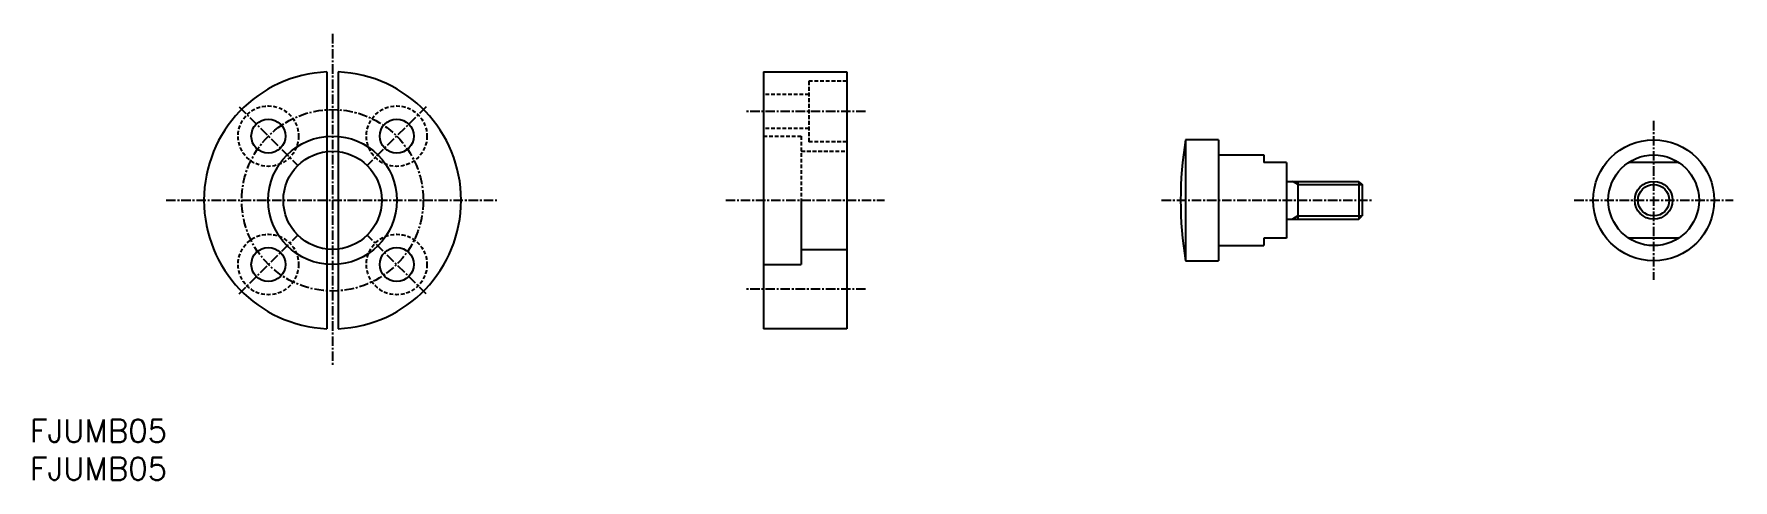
# Model space of a CAD drawing. Extents: x 1 to 225, y 0 to 59.
import ezdxf

# ---------------------------------------------------------------- set-up
doc = ezdxf.new("R2010")
doc.units = 0
doc.linetypes.add('CENTER', pattern=[2, 1.25, -0.25, 0.25, -0.25])
doc.linetypes.add('DASHED', pattern=[0.75, 0.5, -0.25])
doc.layers.get('0').update_dxf_attribs({"linetype": 'CONTINUOUS'})
doc.layers.add('CENTER', color=1, linetype='CENTER')
doc.styles.get("Standard").update_dxf_attribs({"font": 'txt.shx'})

# ---------------------------------------------------------------- blocks, each defined once
blk = doc.blocks.new('*U17')
at = {"color": 7, "linetype": 'CONTINUOUS'}
blk.add_text('FJUMB05', height=3, dxfattribs=at).set_placement((0, 0))
blk = doc.blocks.new('*U18')
at = {"color": 7, "linetype": 'CONTINUOUS'}
blk.add_text('FJUMB05', height=3, dxfattribs=at).set_placement((0, 5))

msp = doc.modelspace()

# ---------------------------------------------------------------- linework, layer by layer
at = {"color": 7, "linetype": 'CONTINUOUS'}
for p, q in [((39.25, 53.98), (39.25, 20.02)), ((40.75, 53.98), (40.75, 20.02)), ((97, 54), (97, 20)), ((97, 54), (108, 54)), ((108, 54), (108, 20)), ((157.17, 45), (152.82, 45)), ((152.82, 45), (152.82, 29)), ((157.17, 45), (157.17, 29)), ((157.17, 43), (163.17, 43)), ((163.17, 43), (163.17, 42)), ((166.17, 42), (163.17, 42)), ((166.17, 42), (166.17, 32)), ((218.04, 42), (211.41, 42)), ((166.17, 39.5), (175.74, 39.5)), ((167.67, 39.5), (167.67, 34.5)), ((175.74, 39.5), (175.74, 34.5)), ((175.74, 39.5), (176.17, 39.07)), ((176.17, 39.07), (176.17, 34.93)), ((102, 37), (102, 28.5)), ((166.17, 34.5), (175.74, 34.5)), ((175.74, 34.5), (176.17, 34.93)), ((166.17, 32), (163.17, 32)), ((163.17, 32), (163.17, 31)), ((218.04, 32), (211.41, 32)), ((102, 30.5), (108, 30.5)), ((157.17, 31), (163.17, 31)), ((157.17, 31), (157.17, 29)), ((97, 28.5), (102, 28.5)), ((152.82, 29), (157.17, 29)), ((108, 20), (97, 20))]:
    msp.add_line(p, q, dxfattribs=at)
at = {"color": 3, "linetype": 'DASHED'}
for p, q in [((108, 52.75), (103, 52.75)), ((103, 52.75), (103, 44.75)), ((103, 51), (97, 51)), ((103, 46.5), (97, 46.5)), ((97, 45.5), (102, 45.5)), ((102, 45.5), (102, 37)), ((102, 43.5), (108, 43.5)), ((108, 44.75), (103, 44.75))]:
    msp.add_line(p, q, dxfattribs=at)
at = {"color": 3, "linetype": 'CONTINUOUS'}
for p, q in [((167.67, 39.07), (166.97, 39.5)), ((167.67, 39.07), (176.17, 39.07)), ((167.67, 34.93), (166.97, 34.5)), ((167.67, 34.93), (176.17, 34.93))]:
    msp.add_line(p, q, dxfattribs=at)
at = {"color": 3, "linetype": 'DASHED'}
for centre in [(31.51, 45.49), (48.49, 45.49), (31.51, 28.51), (48.49, 28.51)]:
    msp.add_circle(centre, 4, dxfattribs=at)
at = {"color": 7, "linetype": 'CONTINUOUS'}
for centre, radius in [((31.51, 45.49), 2.25), ((48.49, 45.49), 2.25), ((40, 37), 8.5), ((214.73, 37), 8), ((40, 37), 6.5), ((214.73, 37), 6), ((214.73, 37), 2.07), ((31.51, 28.51), 2.25), ((48.49, 28.51), 2.25)]:
    msp.add_circle(centre, radius, dxfattribs=at)
at = {"color": 3, "linetype": 'CONTINUOUS'}
msp.add_circle((214.73, 37), 2.5, dxfattribs=at)
at = {"color": 7, "linetype": 'CONTINUOUS'}
for centre, radius, start, end in [((40, 37), 17, 92.5286, 267.4714), ((40, 37), 17, 272.5286, 87.4714), ((202.17, 37), 50, 170.7931, 189.2069)]:
    msp.add_arc(centre, radius, start, end, dxfattribs=at)
at = {"layer": 'CENTER', "color": 1, "linetype": 'CENTER'}
for p, q in [((40, 59), (40, 15)), ((27.63, 49.37), (35.4, 41.6)), ((52.37, 49.37), (44.6, 41.6)), ((110.5, 48.75), (94.5, 48.75)), ((214.73, 47.5), (214.73, 26.5)), ((18, 37), (62, 37)), ((92, 37), (113, 37)), ((149.65, 37), (177.57, 37)), ((204.23, 37), (225.23, 37)), ((27.63, 24.63), (35.4, 32.4)), ((52.37, 24.63), (44.6, 32.4)), ((110.5, 25.25), (94.5, 25.25))]:
    msp.add_line(p, q, dxfattribs=at)
msp.add_circle((40, 37), 12, dxfattribs=at)

# ---------------------------------------------------------------- block references
at = {"color": 7, "linetype": 'CONTINUOUS'}
for name in ['*U18', '*U17']:
    msp.add_blockref(name, (0, 0), dxfattribs=at)

doc.saveas('drawing.dxf')
